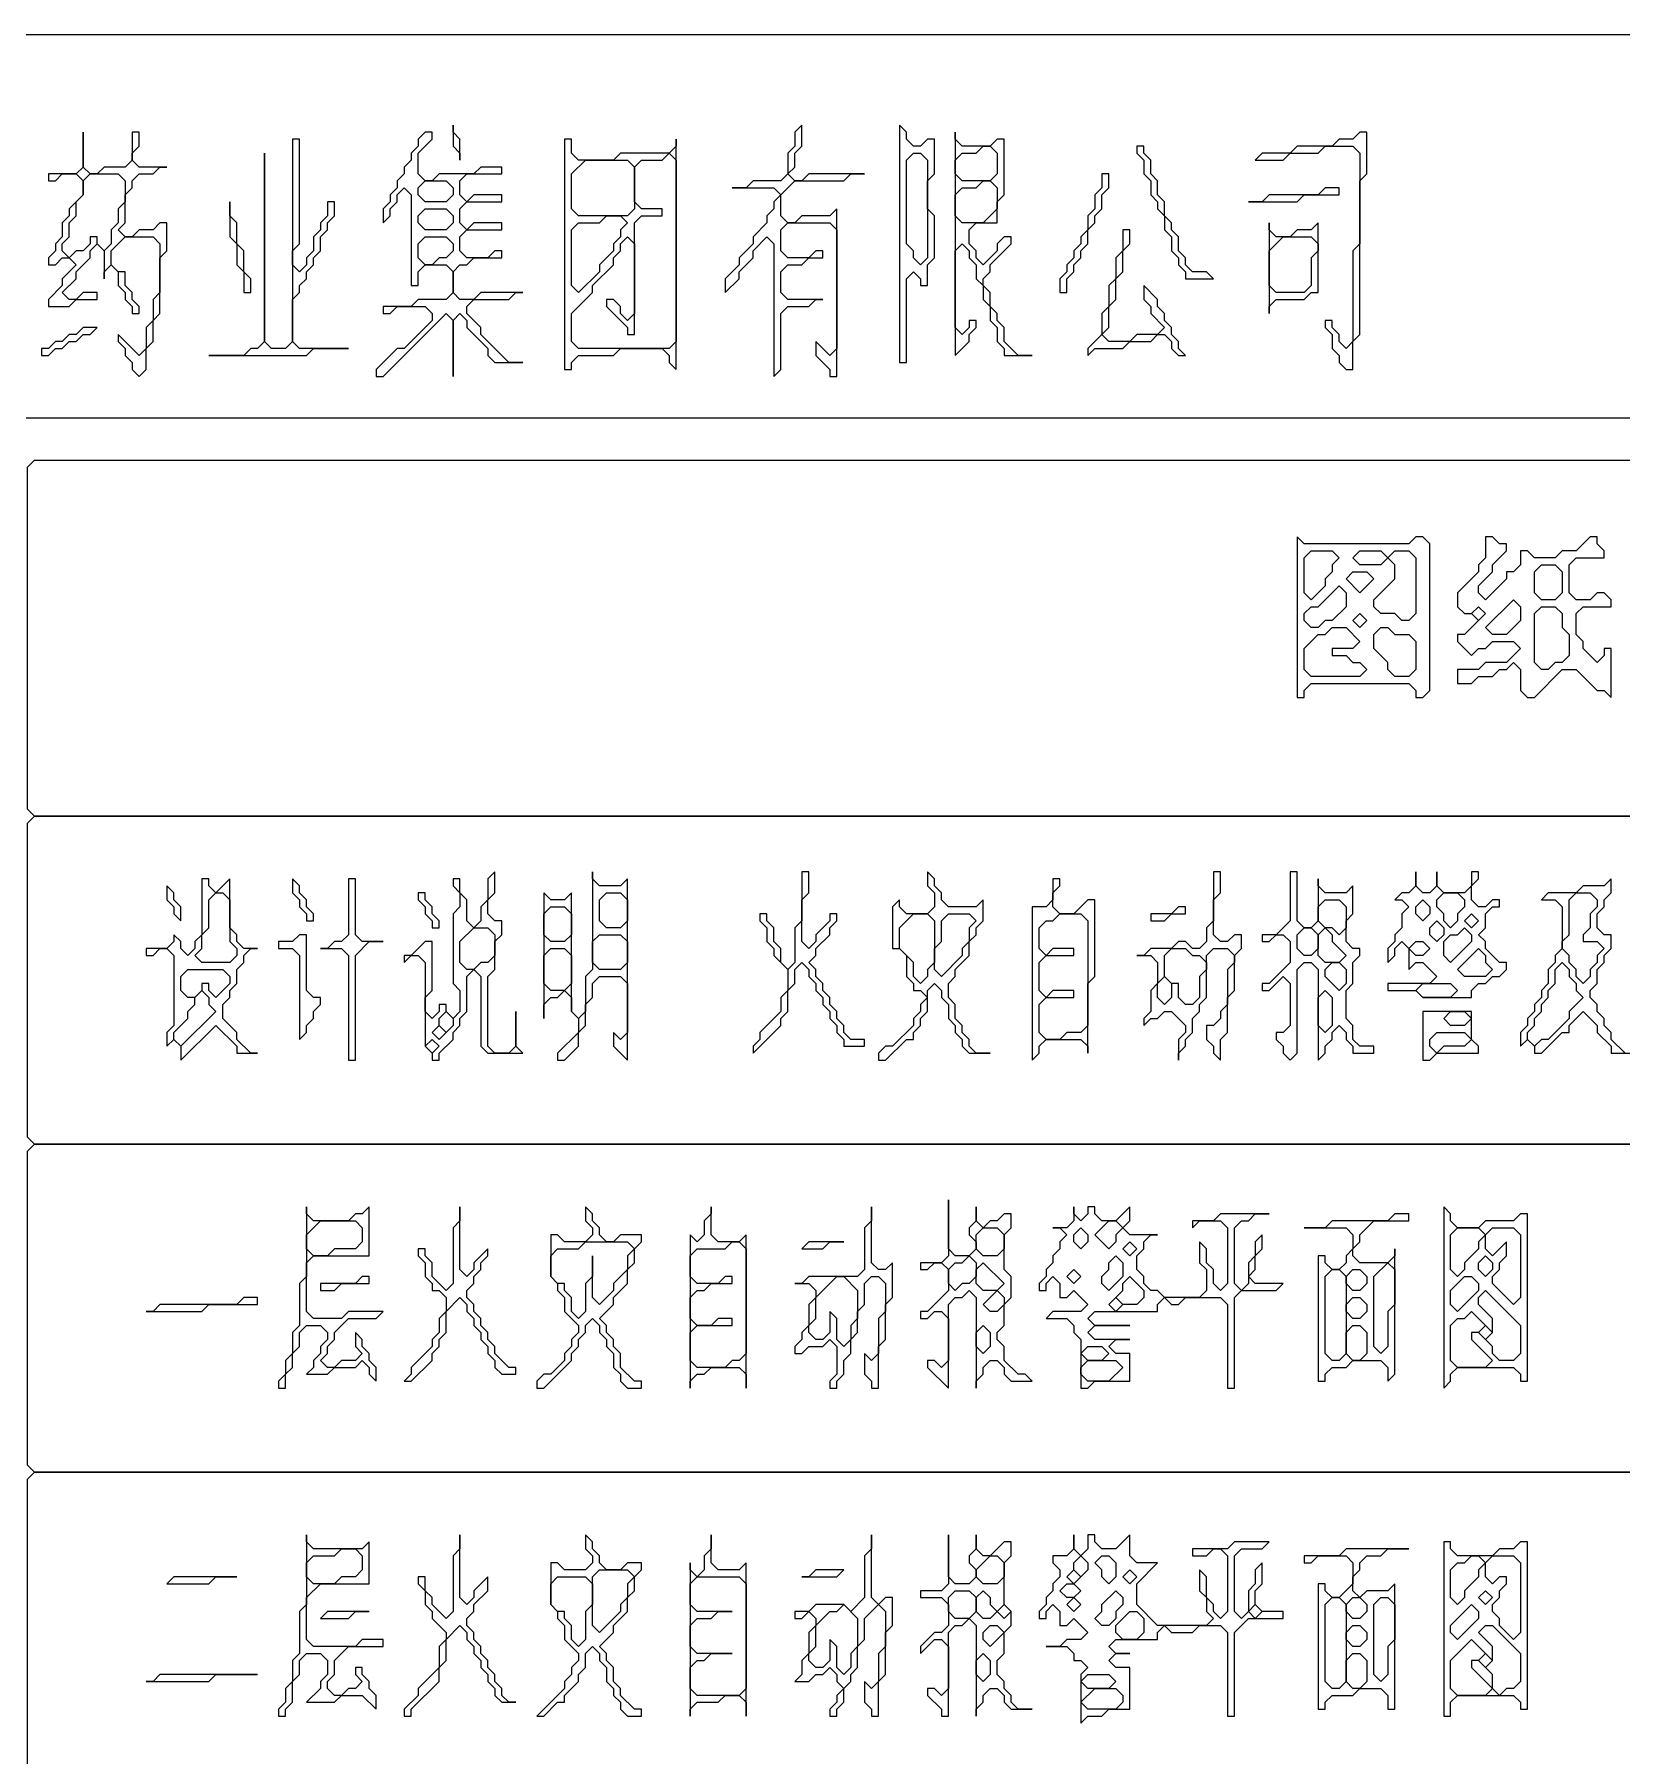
# Model space of a CAD drawing. Extents: x 58 to 1298, y 69 to 1823.
# Drawn here: x 414 to 641.5, y 1162.4 to 1409 of the extents above; entities that cross this region are included whole.
import ezdxf

# ---------------------------------------------------------------- set-up
doc = ezdxf.new("R2010")
doc.units = 0
doc.layers.add('TRACE_CURVE', color=3, linetype='Continuous', lineweight=0)
doc.layers.add('TRACE_TEXT_SYMBOL', color=6, linetype='Continuous', lineweight=0)

msp = doc.modelspace()

# ---------------------------------------------------------------- linework, layer by layer
at = {"layer": 'TRACE_CURVE', "color": 3}
for points in [[(295, 1408), (296, 1409), (675, 1409), (676, 1408), (676, 1355), (675, 1354), (296, 1354), (295, 1355)], [(413, 1347), (414, 1348), (884, 1348), (885, 1347), (885, 1298), (884, 1297), (414, 1297), (413, 1298)], [(413, 1296), (414, 1297), (884, 1297), (885, 1296), (885, 1251), (884, 1250), (414, 1250), (413, 1251)], [(413, 1249), (414, 1250), (884, 1250), (885, 1249), (885, 1204), (884, 1203), (414, 1203), (413, 1204)], [(413, 1202), (414, 1203), (884, 1203), (885, 1202), (885, 1156), (884, 1155), (414, 1155), (413, 1156)]]:
    msp.add_lwpolyline(points, close=True, dxfattribs=at)
at = {"layer": 'TRACE_TEXT_SYMBOL', "color": 6}
for points in [[(474, 1396), (474, 1393), (475, 1392), (475, 1391), (475, 1394), (474, 1395)], [(538, 1396), (538, 1362), (539, 1362), (539, 1374), (540, 1375), (541, 1374), (541, 1373), (542, 1373), (542, 1376), (543, 1377), (543, 1383), (542, 1384), (542, 1388), (543, 1389), (543, 1394), (542, 1394), (541, 1393), (540, 1393), (539, 1394), (539, 1395)], [(451, 1394), (451, 1365), (450, 1364), (448, 1364), (447, 1365), (447, 1392), (447, 1365), (446, 1364), (445, 1364), (444, 1363), (439, 1363), (453, 1363), (454, 1364), (459, 1364), (452, 1364), (451, 1365), (451, 1371), (452, 1372), (452, 1373), (453, 1374), (453, 1375), (454, 1376), (454, 1377), (455, 1378), (455, 1380), (456, 1381), (456, 1382), (457, 1383), (457, 1385), (456, 1385), (456, 1383), (455, 1382), (455, 1381), (454, 1380), (454, 1378), (453, 1377), (453, 1376), (452, 1375), (451, 1376), (451, 1378), (452, 1379), (452, 1394)], [(490, 1394), (490, 1361), (491, 1361), (491, 1362), (492, 1363), (497, 1363), (498, 1364), (504, 1364), (505, 1363), (505, 1362), (506, 1361), (506, 1394), (506, 1393), (505, 1392), (498, 1392), (497, 1391), (492, 1391), (491, 1392), (491, 1394)], [(546, 1395), (546, 1363), (548, 1365), (548, 1366), (549, 1367), (549, 1368), (548, 1368), (548, 1367), (547, 1366), (546, 1367), (546, 1378), (547, 1379), (548, 1378), (548, 1377), (549, 1376), (549, 1374), (550, 1373), (550, 1371), (551, 1370), (551, 1368), (552, 1367), (552, 1365), (553, 1364), (553, 1363), (557, 1363), (555, 1363), (553, 1365), (553, 1367), (552, 1368), (552, 1369), (551, 1370), (551, 1372), (550, 1373), (550, 1374), (551, 1375), (551, 1376), (554, 1379), (554, 1380), (553, 1380), (552, 1379), (552, 1378), (550, 1376), (549, 1377), (549, 1378), (548, 1379), (548, 1381), (549, 1382), (552, 1382), (552, 1385), (553, 1386), (553, 1394), (552, 1394), (551, 1393), (547, 1393), (546, 1394)], [(604, 1395), (603, 1394), (601, 1394), (600, 1393), (595, 1393), (594, 1392), (590, 1392), (589, 1391), (593, 1391), (594, 1392), (598, 1392), (599, 1393), (603, 1393), (604, 1392), (604, 1379), (603, 1378), (603, 1365), (602, 1364), (601, 1365), (601, 1366), (600, 1367), (600, 1368), (599, 1368), (599, 1367), (600, 1366), (600, 1364), (601, 1363), (601, 1362), (602, 1361), (603, 1361), (603, 1365), (604, 1366), (604, 1388), (605, 1389), (605, 1395)], [(504, 1391), (505, 1392), (506, 1391), (506, 1365), (505, 1364), (492, 1364), (491, 1365), (491, 1369), (494, 1372), (494, 1373), (497, 1376), (497, 1377), (498, 1378), (498, 1379), (499, 1380), (500, 1379), (500, 1369), (499, 1368), (498, 1369), (498, 1370), (497, 1371), (496, 1371), (496, 1370), (499, 1367), (499, 1366), (500, 1366), (500, 1382), (501, 1383), (504, 1383), (504, 1384), (501, 1384), (500, 1385), (500, 1390), (501, 1391)], [(493, 1391), (499, 1391), (500, 1390), (500, 1384), (499, 1383), (492, 1383), (491, 1384), (491, 1389)], [(539, 1391), (540, 1392), (541, 1392), (542, 1391), (542, 1377), (541, 1376), (540, 1377), (540, 1378), (539, 1379)], [(549, 1392), (550, 1393), (551, 1393), (552, 1392), (552, 1389), (551, 1388), (547, 1388), (546, 1389), (546, 1391), (547, 1392)], [(572, 1393), (572, 1392), (573, 1391), (573, 1389), (574, 1388), (574, 1386), (575, 1385), (575, 1384), (576, 1383), (576, 1381), (577, 1380), (577, 1378), (578, 1377), (578, 1376), (579, 1375), (579, 1374), (583, 1374), (582, 1375), (580, 1375), (579, 1376), (579, 1377), (578, 1378), (578, 1380), (577, 1381), (577, 1382), (576, 1383), (576, 1385), (575, 1386), (575, 1388), (574, 1389), (574, 1391), (573, 1392), (573, 1393)], [(421, 1388), (422, 1389), (426, 1389), (427, 1388), (427, 1385), (426, 1384), (426, 1382), (425, 1381), (425, 1379), (424, 1378), (423, 1379), (423, 1380), (422, 1380), (422, 1379), (421, 1378), (420, 1378), (419, 1377), (418, 1378), (418, 1379), (419, 1380), (419, 1382), (420, 1383), (420, 1385), (421, 1386)], [(567, 1389), (567, 1387), (566, 1386), (566, 1384), (565, 1383), (565, 1381), (564, 1380), (564, 1379), (563, 1378), (563, 1377), (562, 1376), (562, 1375), (561, 1374), (561, 1372), (562, 1372), (562, 1374), (563, 1375), (563, 1376), (564, 1377), (564, 1378), (565, 1379), (565, 1381), (566, 1382), (566, 1383), (567, 1384), (567, 1386), (568, 1387), (568, 1389)], [(469, 1387), (470, 1388), (473, 1388), (474, 1387), (474, 1386), (473, 1385), (470, 1385), (469, 1386)], [(549, 1387), (550, 1388), (551, 1388), (552, 1387), (552, 1384), (550, 1382), (547, 1382), (546, 1383), (546, 1386), (547, 1387)], [(599, 1387), (598, 1386), (591, 1386), (590, 1385), (588, 1385), (595, 1385), (596, 1386), (601, 1386), (601, 1387)], [(442, 1385), (442, 1380), (443, 1379), (443, 1376), (444, 1375), (444, 1372), (445, 1372), (445, 1374), (444, 1375), (444, 1378), (443, 1379), (443, 1382), (442, 1383)], [(469, 1383), (470, 1384), (473, 1384), (474, 1383), (474, 1382), (473, 1381), (470, 1381), (469, 1382)], [(495, 1382), (496, 1383), (498, 1383), (499, 1382), (498, 1381), (498, 1380), (497, 1379), (497, 1378), (495, 1376), (495, 1375), (492, 1372), (491, 1373), (491, 1381), (492, 1382)], [(591, 1382), (591, 1369), (591, 1370), (592, 1371), (596, 1371), (597, 1372), (598, 1372), (598, 1382), (597, 1381), (595, 1381), (594, 1380), (592, 1380), (591, 1381)], [(469, 1379), (470, 1380), (473, 1380), (474, 1379), (474, 1378), (473, 1377), (472, 1377), (471, 1376), (470, 1376), (469, 1377)], [(570, 1381), (570, 1378), (569, 1377), (569, 1374), (568, 1373), (568, 1370), (567, 1369), (567, 1366), (565, 1364), (565, 1363), (566, 1364), (570, 1364), (571, 1365), (574, 1365), (575, 1366), (576, 1366), (577, 1365), (577, 1364), (578, 1363), (579, 1363), (578, 1364), (578, 1365), (577, 1366), (577, 1367), (576, 1368), (576, 1369), (575, 1370), (575, 1371), (573, 1373), (573, 1371), (574, 1370), (574, 1369), (576, 1367), (575, 1366), (572, 1366), (571, 1365), (568, 1365), (567, 1366), (568, 1367), (568, 1370), (569, 1371), (569, 1374), (570, 1375), (570, 1378), (571, 1379), (571, 1381)], [(593, 1380), (597, 1380), (598, 1379), (598, 1378), (597, 1377), (597, 1373), (596, 1372), (592, 1372), (591, 1373), (591, 1378)], [(421, 1367), (420, 1366), (419, 1366), (418, 1365), (417, 1365), (416, 1364), (415, 1364), (415, 1363), (416, 1363), (417, 1364), (418, 1364), (419, 1365), (420, 1365), (421, 1366), (422, 1366), (423, 1367)], [(595, 1337), (595, 1314), (596, 1314), (596, 1315), (597, 1316), (611, 1316), (612, 1315), (612, 1314), (613, 1314), (614, 1315), (614, 1336), (613, 1337), (612, 1337), (611, 1336), (596, 1336)], [(596, 1334), (597, 1335), (600, 1335), (601, 1334), (600, 1333), (600, 1332), (599, 1331), (599, 1330), (597, 1328), (596, 1329)], [(603, 1334), (604, 1335), (607, 1335), (608, 1334), (607, 1333), (604, 1333)], [(608, 1334), (609, 1335), (611, 1335), (612, 1334), (612, 1326), (611, 1325), (610, 1325), (609, 1326), (607, 1326), (606, 1327), (606, 1328), (609, 1331), (609, 1333)], [(602, 1331), (603, 1332), (605, 1332), (606, 1331), (604, 1329)], [(629, 1332), (630, 1333), (632, 1333), (633, 1332), (633, 1329), (632, 1328), (630, 1328), (629, 1329)], [(601, 1330), (602, 1329), (602, 1327), (600, 1325), (599, 1325), (598, 1324), (597, 1324), (596, 1325), (596, 1326), (597, 1327), (598, 1327)], [(620, 1326), (621, 1327), (622, 1326), (621, 1325)], [(626, 1328), (627, 1327), (627, 1325), (625, 1323), (623, 1323), (622, 1324)], [(629, 1326), (630, 1327), (632, 1327), (633, 1326), (633, 1324), (634, 1323), (634, 1320), (633, 1319), (632, 1319), (631, 1318), (630, 1318), (629, 1319)], [(603, 1325), (604, 1326), (605, 1325), (604, 1324)], [(599, 1323), (600, 1324), (602, 1324), (604, 1322), (603, 1321), (600, 1321), (600, 1320), (602, 1320), (603, 1319), (604, 1319), (605, 1318), (604, 1317), (597, 1317), (596, 1318), (596, 1321), (598, 1323)], [(606, 1323), (607, 1324), (608, 1324), (609, 1323), (611, 1323), (612, 1322), (612, 1318), (611, 1317), (609, 1317), (608, 1318), (608, 1319), (606, 1321)], [(438, 1288), (438, 1280), (437, 1279), (437, 1278), (436, 1277), (435, 1278), (435, 1279), (434, 1280), (434, 1279), (433, 1278), (430, 1278), (430, 1277), (431, 1277), (432, 1278), (433, 1278), (434, 1277), (434, 1267), (433, 1266), (433, 1264), (434, 1265), (435, 1264), (435, 1262), (440, 1267), (443, 1264), (443, 1263), (446, 1263), (445, 1263), (443, 1265), (443, 1266), (441, 1268), (441, 1270), (442, 1271), (442, 1272), (443, 1273), (443, 1275), (444, 1276), (444, 1277), (445, 1278), (446, 1278), (444, 1278), (443, 1279), (443, 1280), (442, 1281), (442, 1288), (440, 1286), (439, 1287), (439, 1288)], [(451, 1288), (451, 1286), (452, 1285), (452, 1284), (453, 1283), (453, 1282), (454, 1282), (454, 1283), (453, 1284), (453, 1285), (452, 1286), (452, 1287)], [(459, 1288), (459, 1280), (458, 1279), (457, 1279), (456, 1278), (455, 1278), (458, 1278), (459, 1277), (459, 1262), (460, 1262), (460, 1277), (462, 1279), (464, 1279), (461, 1279), (460, 1280), (460, 1288)], [(494, 1289), (494, 1275), (493, 1274), (493, 1269), (492, 1268), (491, 1269), (491, 1286), (490, 1285), (488, 1285), (487, 1286), (487, 1268), (487, 1270), (488, 1271), (489, 1271), (490, 1272), (491, 1271), (491, 1269), (492, 1268), (492, 1266), (489, 1263), (489, 1262), (490, 1262), (492, 1264), (492, 1266), (493, 1267), (493, 1270), (494, 1271), (494, 1273), (495, 1274), (498, 1274), (499, 1273), (499, 1266), (498, 1265), (497, 1266), (497, 1264), (499, 1262), (499, 1288), (498, 1287), (495, 1287), (494, 1288)], [(560, 1288), (560, 1285), (559, 1284), (557, 1284), (557, 1262), (558, 1263), (558, 1264), (559, 1265), (564, 1265), (565, 1264), (565, 1263), (565, 1273), (566, 1274), (566, 1285), (565, 1285), (563, 1283), (561, 1283), (560, 1284), (560, 1286), (561, 1287), (561, 1288)], [(583, 1289), (583, 1282), (582, 1281), (582, 1279), (581, 1278), (580, 1278), (579, 1279), (578, 1279), (577, 1278), (574, 1278), (573, 1277), (572, 1277), (574, 1277), (575, 1276), (575, 1273), (574, 1272), (574, 1269), (573, 1268), (573, 1267), (574, 1268), (575, 1268), (576, 1269), (577, 1269), (579, 1267), (579, 1266), (578, 1265), (578, 1262), (578, 1263), (579, 1264), (579, 1265), (580, 1266), (580, 1268), (581, 1269), (581, 1270), (582, 1271), (582, 1277), (583, 1278), (585, 1278), (586, 1277), (586, 1276), (585, 1275), (585, 1270), (584, 1269), (584, 1268), (583, 1267), (582, 1267), (582, 1265), (583, 1264), (583, 1263), (584, 1262), (584, 1265), (585, 1266), (585, 1271), (586, 1272), (586, 1277), (587, 1278), (587, 1280), (586, 1280), (585, 1279), (584, 1279), (583, 1280), (583, 1285), (584, 1286), (584, 1289)], [(594, 1289), (594, 1282), (592, 1280), (590, 1280), (590, 1279), (591, 1279), (592, 1280), (593, 1280), (594, 1279), (594, 1276), (591, 1273), (590, 1273), (590, 1272), (591, 1272), (593, 1274), (594, 1273), (594, 1267), (593, 1266), (592, 1266), (592, 1265), (593, 1264), (593, 1263), (594, 1262), (595, 1263), (595, 1275), (596, 1276), (597, 1276), (598, 1275), (598, 1262), (599, 1263), (599, 1264), (600, 1265), (600, 1266), (601, 1267), (602, 1266), (602, 1265), (603, 1264), (603, 1263), (606, 1263), (606, 1264), (604, 1264), (603, 1265), (603, 1267), (602, 1268), (602, 1272), (603, 1273), (603, 1276), (604, 1277), (604, 1278), (603, 1278), (602, 1279), (602, 1282), (603, 1283), (603, 1287), (602, 1286), (599, 1286), (598, 1287), (598, 1288), (598, 1282), (597, 1281), (596, 1281), (595, 1282), (595, 1289)], [(612, 1289), (612, 1287), (611, 1286), (610, 1286), (609, 1285), (610, 1285), (611, 1284), (610, 1283), (610, 1281), (609, 1280), (609, 1279), (608, 1278), (608, 1276), (609, 1277), (609, 1278), (610, 1279), (611, 1278), (611, 1275), (612, 1276), (613, 1276), (615, 1274), (614, 1273), (608, 1273), (608, 1272), (612, 1272), (613, 1271), (620, 1271), (620, 1272), (621, 1273), (622, 1273), (623, 1274), (624, 1274), (625, 1275), (625, 1276), (624, 1276), (622, 1278), (622, 1279), (621, 1280), (622, 1281), (622, 1283), (623, 1284), (624, 1284), (624, 1285), (623, 1285), (622, 1284), (621, 1284), (620, 1285), (620, 1287), (621, 1288), (621, 1289), (620, 1289), (620, 1287), (619, 1286), (616, 1286), (615, 1287), (615, 1289), (615, 1287), (614, 1286), (613, 1286), (612, 1287)], [(433, 1287), (433, 1285), (434, 1284), (434, 1283), (435, 1282), (435, 1284), (434, 1285), (434, 1286)], [(439, 1285), (440, 1286), (441, 1286), (442, 1285), (442, 1279), (443, 1278), (443, 1277), (442, 1276), (438, 1276), (437, 1277), (438, 1278), (438, 1280), (439, 1281)], [(469, 1286), (469, 1285), (470, 1284), (470, 1283), (471, 1282), (471, 1281), (472, 1281), (472, 1282), (471, 1283), (471, 1284), (470, 1285), (470, 1286)], [(495, 1285), (496, 1286), (498, 1286), (499, 1285), (499, 1282), (498, 1281), (496, 1281), (495, 1282)], [(598, 1284), (599, 1285), (601, 1285), (602, 1284), (602, 1281), (601, 1280), (600, 1281), (599, 1281), (598, 1282)], [(612, 1284), (613, 1285), (614, 1284), (614, 1283), (613, 1282), (612, 1283)], [(615, 1285), (616, 1286), (618, 1286), (619, 1285), (619, 1284), (618, 1283), (618, 1282), (617, 1281), (616, 1282), (616, 1283), (615, 1284)], [(634, 1285), (635, 1286), (637, 1286), (638, 1285), (638, 1284), (637, 1283), (637, 1281), (636, 1280), (636, 1279), (638, 1279), (639, 1278), (638, 1277), (638, 1276), (637, 1275), (637, 1274), (636, 1273), (635, 1274), (635, 1275), (634, 1276), (634, 1277), (633, 1278), (633, 1279), (634, 1280)], [(487, 1283), (488, 1284), (490, 1284), (491, 1283), (491, 1280), (490, 1279), (488, 1279), (487, 1280)], [(540, 1283), (542, 1283), (543, 1282), (543, 1276), (542, 1275), (542, 1274), (541, 1273), (540, 1274), (540, 1276), (538, 1278), (538, 1281)], [(544, 1282), (545, 1283), (548, 1283), (549, 1282), (548, 1281), (548, 1279), (547, 1278), (547, 1277), (544, 1274), (543, 1275), (543, 1278), (544, 1279)], [(560, 1282), (561, 1283), (564, 1283), (565, 1282), (565, 1267), (564, 1266), (562, 1266), (561, 1265), (559, 1265), (558, 1266), (558, 1270), (559, 1271), (563, 1271), (563, 1272), (560, 1272), (559, 1271), (558, 1272), (558, 1276), (559, 1277), (563, 1277), (563, 1278), (560, 1278), (559, 1277), (558, 1278), (558, 1281), (559, 1282)], [(578, 1284), (577, 1283), (574, 1283), (574, 1282), (576, 1282), (577, 1283), (579, 1283), (579, 1284)], [(619, 1282), (620, 1283), (621, 1282), (620, 1281)], [(477, 1281), (479, 1281), (480, 1280), (480, 1277), (479, 1276), (478, 1276), (477, 1275), (476, 1275), (475, 1276), (475, 1279)], [(595, 1280), (596, 1281), (597, 1281), (598, 1280), (598, 1278), (597, 1277), (596, 1277), (595, 1278)], [(598, 1280), (599, 1281), (600, 1280), (600, 1279), (602, 1277), (601, 1276), (599, 1276), (598, 1277)], [(614, 1281), (615, 1282), (616, 1281), (616, 1280), (615, 1279), (614, 1280)], [(618, 1280), (619, 1281), (620, 1280), (620, 1279), (617, 1276), (616, 1277), (616, 1279), (617, 1280)], [(452, 1280), (451, 1279), (449, 1279), (449, 1278), (451, 1278), (452, 1277), (452, 1265), (453, 1266), (453, 1267), (454, 1268), (454, 1269), (455, 1270), (455, 1271), (454, 1271), (453, 1272), (453, 1280)], [(487, 1277), (488, 1278), (490, 1278), (491, 1277), (491, 1273), (490, 1272), (488, 1272), (487, 1273)], [(494, 1279), (495, 1280), (498, 1280), (499, 1279), (499, 1276), (498, 1275), (495, 1275), (494, 1276)], [(576, 1277), (577, 1278), (579, 1278), (580, 1277), (581, 1277), (582, 1276), (582, 1275), (581, 1274), (581, 1271), (580, 1270), (579, 1270), (578, 1271), (578, 1273), (577, 1273), (576, 1274)], [(611, 1278), (612, 1279), (613, 1279), (614, 1278), (613, 1277), (612, 1277)], [(621, 1278), (622, 1277), (622, 1276), (623, 1275), (622, 1274), (619, 1274), (618, 1275)], [(599, 1275), (600, 1276), (601, 1276), (602, 1275), (602, 1273), (601, 1272), (599, 1274)], [(632, 1275), (633, 1276), (634, 1275), (634, 1274), (635, 1273), (635, 1272), (636, 1271), (634, 1269), (634, 1268), (631, 1265), (630, 1265), (629, 1264), (628, 1265), (628, 1266), (629, 1267), (629, 1268), (630, 1269), (630, 1270), (631, 1271), (631, 1272), (632, 1273)], [(435, 1274), (436, 1275), (441, 1275), (442, 1274), (442, 1273), (440, 1271), (439, 1272), (439, 1273), (438, 1273), (438, 1272), (437, 1271), (436, 1271), (435, 1272)], [(575, 1273), (576, 1274), (577, 1273), (577, 1271), (576, 1270), (575, 1271)], [(612, 1272), (613, 1273), (617, 1273), (618, 1272), (617, 1271), (613, 1271)], [(437, 1271), (438, 1272), (439, 1271), (439, 1270), (440, 1269), (435, 1264), (434, 1265), (434, 1266), (436, 1268), (436, 1269), (437, 1270)], [(598, 1271), (599, 1272), (600, 1271), (600, 1267), (599, 1266), (598, 1267)], [(472, 1268), (473, 1269), (474, 1268), (474, 1267), (473, 1266), (472, 1267)], [(613, 1269), (613, 1262), (614, 1262), (615, 1263), (621, 1263), (621, 1264), (620, 1265), (620, 1269)], [(616, 1268), (617, 1269), (619, 1269), (620, 1268), (619, 1267), (617, 1267)], [(471, 1266), (472, 1267), (473, 1266), (472, 1265)], [(614, 1265), (615, 1266), (619, 1266), (620, 1265), (619, 1264), (616, 1264), (615, 1263), (614, 1264)], [(470, 1264), (471, 1265), (472, 1264), (471, 1263)], [(511, 1241), (511, 1240), (510, 1239), (510, 1237), (509, 1236), (508, 1237), (508, 1215), (508, 1216), (509, 1217), (510, 1217), (511, 1218), (515, 1218), (516, 1217), (516, 1215), (516, 1237), (515, 1236), (512, 1236), (511, 1237)], [(534, 1241), (534, 1239), (533, 1238), (533, 1232), (532, 1231), (525, 1231), (524, 1230), (523, 1230), (525, 1230), (526, 1229), (526, 1228), (525, 1227), (525, 1224), (524, 1223), (524, 1222), (523, 1221), (523, 1220), (524, 1220), (525, 1221), (527, 1221), (528, 1222), (529, 1221), (529, 1217), (528, 1216), (528, 1215), (529, 1215), (529, 1216), (530, 1217), (530, 1219), (531, 1220), (531, 1222), (532, 1223), (532, 1226), (533, 1227), (533, 1230), (534, 1231), (535, 1231), (536, 1230), (536, 1226), (535, 1225), (535, 1220), (534, 1219), (533, 1220), (533, 1217), (534, 1216), (534, 1215), (535, 1215), (535, 1221), (536, 1222), (536, 1227), (537, 1228), (537, 1233), (536, 1232), (535, 1232), (534, 1233)], [(616, 1241), (616, 1215), (617, 1216), (617, 1217), (618, 1218), (626, 1218), (627, 1217), (627, 1216), (628, 1216), (628, 1240), (627, 1240), (626, 1239), (622, 1239), (621, 1238), (618, 1238), (617, 1239), (617, 1240)], [(455, 1239), (460, 1239), (461, 1238), (461, 1236), (460, 1235), (457, 1235), (456, 1234), (454, 1234), (453, 1235), (453, 1237)], [(568, 1239), (569, 1239), (570, 1238), (569, 1237), (569, 1236), (568, 1235), (566, 1237)], [(609, 1240), (608, 1239), (600, 1239), (599, 1238), (596, 1238), (602, 1238), (603, 1237), (603, 1235), (602, 1234), (602, 1233), (601, 1232), (600, 1232), (599, 1233), (599, 1234), (598, 1234), (598, 1216), (599, 1216), (599, 1217), (600, 1218), (602, 1218), (603, 1219), (607, 1219), (608, 1218), (608, 1216), (609, 1217), (609, 1235), (609, 1234), (608, 1233), (604, 1233), (603, 1234), (603, 1235), (604, 1236), (604, 1237), (606, 1239), (611, 1239), (611, 1240)], [(492, 1235), (493, 1236), (499, 1236), (500, 1235), (499, 1234), (499, 1232), (497, 1230), (497, 1229), (495, 1227), (494, 1228), (494, 1234), (494, 1231), (493, 1230), (493, 1226), (492, 1225), (491, 1226), (491, 1228), (490, 1229), (490, 1230), (489, 1230), (488, 1231), (488, 1234), (489, 1235)], [(513, 1235), (514, 1236), (515, 1236), (516, 1235), (516, 1220), (515, 1219), (514, 1219), (513, 1218), (509, 1218), (508, 1219), (508, 1223), (509, 1224), (514, 1224), (514, 1225), (512, 1225), (511, 1224), (509, 1224), (508, 1225), (508, 1228), (509, 1229), (510, 1229), (511, 1230), (514, 1230), (514, 1231), (513, 1231), (512, 1230), (509, 1230), (508, 1231), (508, 1234), (509, 1235)], [(525, 1236), (524, 1235), (527, 1235), (528, 1236), (530, 1236)], [(549, 1237), (550, 1238), (552, 1238), (553, 1237), (553, 1235), (552, 1234), (550, 1234), (549, 1235)], [(563, 1237), (564, 1238), (565, 1237), (565, 1236), (564, 1235), (563, 1236)], [(570, 1235), (571, 1236), (572, 1235), (571, 1234)], [(617, 1237), (618, 1238), (621, 1238), (622, 1237), (621, 1236), (621, 1235), (619, 1233), (619, 1232), (618, 1231), (617, 1232)], [(622, 1237), (623, 1238), (626, 1238), (627, 1237), (627, 1228), (626, 1227), (623, 1230), (623, 1231), (624, 1232), (624, 1233), (625, 1234), (625, 1236), (623, 1234), (622, 1235)], [(547, 1233), (548, 1234), (549, 1233), (549, 1231), (548, 1230), (547, 1230), (546, 1229), (545, 1230), (545, 1232), (546, 1233)], [(568, 1233), (569, 1234), (570, 1233), (570, 1231), (568, 1229), (567, 1230), (567, 1231), (568, 1232)], [(621, 1233), (622, 1234), (623, 1233), (623, 1232), (622, 1231), (621, 1232)], [(461, 1231), (460, 1230), (455, 1230), (455, 1229), (457, 1229), (458, 1230), (462, 1230), (462, 1231)], [(529, 1231), (530, 1231), (532, 1229), (532, 1225), (531, 1224), (531, 1222), (530, 1221), (529, 1222), (529, 1225), (528, 1226), (528, 1223), (527, 1222), (526, 1222), (525, 1223), (525, 1224), (526, 1225), (526, 1228)], [(549, 1232), (550, 1233), (553, 1230), (552, 1229), (550, 1229), (549, 1230)], [(562, 1231), (563, 1232), (564, 1231), (563, 1230)], [(570, 1230), (571, 1231), (573, 1229), (573, 1228), (572, 1227), (570, 1227), (569, 1228), (570, 1229)], [(599, 1231), (600, 1232), (601, 1232), (602, 1231), (602, 1220), (601, 1219), (600, 1219), (599, 1220)], [(602, 1231), (603, 1232), (604, 1232), (605, 1231), (605, 1230), (604, 1229), (603, 1229), (602, 1230)], [(608, 1233), (609, 1232), (609, 1227), (608, 1226), (608, 1221), (607, 1220), (606, 1221), (606, 1231)], [(619, 1231), (620, 1231), (621, 1230), (621, 1229), (618, 1226), (617, 1227), (617, 1229)], [(552, 1229), (553, 1228), (553, 1227), (552, 1226), (551, 1226), (550, 1227)], [(621, 1228), (622, 1229), (627, 1224), (627, 1220), (626, 1219), (624, 1219), (623, 1220), (623, 1221), (622, 1222), (623, 1223), (623, 1225), (621, 1227)], [(444, 1228), (443, 1227), (432, 1227), (431, 1226), (430, 1226), (438, 1226), (439, 1227), (446, 1227), (446, 1228)], [(568, 1227), (569, 1228), (570, 1227), (569, 1226)], [(602, 1227), (603, 1228), (604, 1228), (605, 1227), (605, 1226), (604, 1225), (603, 1225), (602, 1226)], [(619, 1225), (620, 1226), (622, 1224), (621, 1223), (620, 1223), (620, 1222), (623, 1219), (622, 1218), (618, 1218), (617, 1219), (617, 1224), (618, 1225)], [(549, 1223), (550, 1224), (551, 1223), (551, 1221), (550, 1220), (549, 1221)], [(602, 1223), (603, 1224), (604, 1224), (605, 1223), (605, 1220), (604, 1219), (603, 1219), (602, 1220)], [(621, 1223), (622, 1224), (623, 1223), (622, 1222)], [(564, 1220), (565, 1221), (567, 1221), (568, 1220), (567, 1219), (565, 1219)], [(564, 1218), (565, 1219), (569, 1219), (570, 1218), (568, 1216), (565, 1216), (564, 1217)], [(453, 1194), (453, 1184), (452, 1183), (452, 1177), (451, 1176), (451, 1173), (450, 1172), (450, 1170), (449, 1169), (449, 1168), (450, 1168), (450, 1169), (451, 1170), (451, 1173), (452, 1174), (452, 1176), (453, 1177), (455, 1177), (456, 1176), (456, 1174), (455, 1173), (455, 1172), (453, 1170), (457, 1170), (458, 1171), (461, 1171), (463, 1169), (463, 1171), (462, 1172), (462, 1173), (461, 1174), (461, 1175), (460, 1175), (460, 1174), (461, 1173), (460, 1172), (459, 1172), (458, 1171), (457, 1171), (456, 1172), (456, 1173), (457, 1174), (457, 1176), (459, 1178), (464, 1178), (464, 1179), (461, 1179), (460, 1178), (454, 1178), (453, 1179), (453, 1185), (455, 1187), (462, 1187), (462, 1193), (461, 1192), (454, 1192), (453, 1193)], [(475, 1194), (475, 1192), (474, 1191), (474, 1183), (473, 1182), (471, 1184), (471, 1185), (470, 1186), (470, 1188), (469, 1188), (469, 1187), (470, 1186), (470, 1184), (471, 1183), (471, 1182), (473, 1180), (473, 1179), (472, 1178), (472, 1175), (469, 1172), (469, 1171), (467, 1169), (467, 1168), (468, 1168), (468, 1169), (472, 1173), (472, 1175), (473, 1176), (473, 1179), (475, 1181), (476, 1180), (476, 1179), (477, 1178), (477, 1177), (478, 1176), (478, 1175), (479, 1174), (479, 1173), (480, 1172), (480, 1171), (481, 1170), (483, 1170), (482, 1170), (481, 1171), (481, 1172), (480, 1173), (480, 1174), (479, 1175), (479, 1176), (478, 1177), (478, 1178), (477, 1179), (477, 1180), (476, 1181), (476, 1182), (477, 1183), (477, 1184), (479, 1186), (479, 1188), (477, 1186), (477, 1185), (476, 1184), (475, 1185)], [(493, 1194), (493, 1192), (494, 1191), (494, 1190), (493, 1189), (490, 1189), (489, 1190), (488, 1190), (488, 1184), (489, 1183), (489, 1182), (490, 1181), (490, 1179), (492, 1177), (492, 1176), (491, 1175), (491, 1174), (490, 1173), (490, 1172), (486, 1168), (487, 1168), (489, 1170), (490, 1170), (490, 1171), (492, 1173), (492, 1174), (493, 1175), (493, 1177), (494, 1178), (495, 1177), (495, 1176), (496, 1175), (496, 1173), (497, 1172), (497, 1171), (498, 1170), (498, 1169), (499, 1168), (501, 1168), (501, 1169), (500, 1169), (498, 1171), (498, 1172), (497, 1173), (497, 1175), (496, 1176), (496, 1177), (495, 1178), (497, 1180), (497, 1181), (499, 1183), (499, 1185), (500, 1186), (500, 1188), (501, 1189), (501, 1190), (499, 1190), (498, 1189), (496, 1189), (495, 1190), (495, 1191), (494, 1192), (494, 1193)], [(511, 1194), (511, 1192), (510, 1191), (510, 1189), (509, 1188), (508, 1189), (508, 1190), (508, 1168), (508, 1169), (509, 1170), (512, 1170), (513, 1171), (515, 1171), (516, 1170), (516, 1168), (516, 1190), (515, 1189), (512, 1189), (511, 1190)], [(534, 1194), (534, 1192), (533, 1191), (533, 1185), (531, 1183), (530, 1184), (526, 1184), (525, 1183), (523, 1183), (523, 1182), (524, 1182), (525, 1183), (526, 1182), (526, 1181), (525, 1180), (525, 1177), (524, 1176), (524, 1174), (523, 1173), (525, 1173), (526, 1174), (527, 1174), (528, 1175), (529, 1174), (529, 1173), (530, 1172), (529, 1171), (529, 1170), (528, 1169), (528, 1168), (529, 1168), (529, 1169), (530, 1170), (530, 1172), (531, 1173), (531, 1174), (532, 1175), (532, 1178), (533, 1179), (533, 1182), (535, 1184), (536, 1183), (536, 1178), (535, 1177), (535, 1173), (534, 1172), (533, 1173), (533, 1170), (534, 1169), (534, 1168), (535, 1168), (535, 1173), (536, 1174), (536, 1180), (537, 1181), (537, 1185), (536, 1185), (535, 1184), (534, 1185)], [(457, 1191), (458, 1192), (460, 1192), (461, 1191), (461, 1189), (460, 1188), (458, 1188), (457, 1187), (454, 1187), (453, 1188), (453, 1190), (454, 1191)], [(602, 1192), (601, 1191), (596, 1191), (596, 1190), (597, 1190), (598, 1191), (602, 1191), (603, 1190), (603, 1187), (601, 1185), (600, 1185), (599, 1186), (599, 1187), (598, 1187), (598, 1169), (599, 1169), (599, 1170), (600, 1171), (603, 1171), (604, 1172), (607, 1172), (608, 1171), (608, 1169), (609, 1169), (609, 1187), (608, 1186), (605, 1186), (604, 1185), (603, 1186), (603, 1188), (604, 1189), (604, 1190), (605, 1191), (607, 1191), (608, 1192), (611, 1192)], [(616, 1193), (616, 1168), (617, 1168), (617, 1170), (618, 1171), (626, 1171), (627, 1170), (627, 1169), (628, 1169), (628, 1193), (627, 1193), (626, 1192), (624, 1192), (623, 1191), (618, 1191), (617, 1192), (617, 1193)], [(494, 1188), (495, 1189), (499, 1189), (500, 1188), (499, 1187), (499, 1185), (498, 1184), (498, 1183), (495, 1180), (494, 1181)], [(526, 1189), (525, 1188), (524, 1188), (529, 1188), (530, 1189)], [(551, 1191), (552, 1191), (553, 1190), (553, 1188), (552, 1187), (550, 1187), (549, 1188), (549, 1189)], [(562, 1188), (563, 1189), (564, 1188), (563, 1187)], [(563, 1190), (564, 1191), (565, 1190), (565, 1189), (564, 1188), (563, 1189)], [(566, 1190), (567, 1191), (568, 1191), (569, 1190), (569, 1188), (568, 1187), (567, 1188), (567, 1189)], [(570, 1188), (571, 1189), (572, 1188), (571, 1187)], [(619, 1190), (620, 1191), (621, 1191), (622, 1190), (621, 1189), (621, 1188), (619, 1186), (619, 1185), (618, 1184), (617, 1185), (617, 1189), (618, 1190)], [(622, 1190), (623, 1191), (626, 1191), (627, 1190), (627, 1180), (626, 1179), (624, 1181), (624, 1182), (623, 1183), (623, 1184), (624, 1185), (624, 1186), (625, 1187), (625, 1188), (624, 1188), (623, 1187), (622, 1188)], [(434, 1188), (433, 1187), (439, 1187), (440, 1188), (443, 1188)], [(488, 1187), (489, 1188), (493, 1188), (494, 1187), (494, 1184), (493, 1183), (493, 1179), (492, 1178), (491, 1179), (491, 1181), (490, 1182), (490, 1183), (489, 1183), (488, 1184)], [(508, 1187), (509, 1188), (515, 1188), (516, 1187), (516, 1172), (515, 1171), (509, 1171), (508, 1172), (508, 1175), (509, 1176), (510, 1176), (511, 1177), (514, 1177), (509, 1177), (508, 1178), (508, 1181), (509, 1182), (511, 1182), (512, 1183), (514, 1183), (509, 1183), (508, 1184)], [(561, 1186), (562, 1187), (563, 1187), (564, 1186), (563, 1185), (562, 1185)], [(529, 1183), (530, 1184), (532, 1182), (532, 1178), (531, 1177), (531, 1175), (530, 1174), (529, 1175), (529, 1178), (528, 1179), (528, 1176), (527, 1175), (526, 1175), (525, 1176), (525, 1177), (526, 1178), (526, 1181), (528, 1183)], [(545, 1185), (546, 1186), (548, 1186), (549, 1185), (549, 1183), (548, 1182), (546, 1182), (545, 1183)], [(549, 1185), (550, 1186), (551, 1185), (551, 1184), (552, 1183), (551, 1182), (550, 1182), (549, 1183)], [(552, 1183), (553, 1184), (554, 1183), (553, 1182)], [(562, 1184), (563, 1185), (564, 1184), (563, 1183)], [(569, 1186), (570, 1185), (570, 1184), (569, 1183), (569, 1182), (568, 1181), (567, 1181), (566, 1182), (567, 1183), (567, 1184)], [(588, 1183), (589, 1184), (590, 1183), (589, 1182)], [(599, 1184), (600, 1185), (601, 1185), (602, 1184), (602, 1173), (601, 1172), (600, 1172), (599, 1173)], [(602, 1184), (603, 1185), (604, 1185), (605, 1184), (605, 1183), (604, 1182), (603, 1182), (602, 1183)], [(606, 1184), (607, 1185), (608, 1185), (609, 1184), (609, 1179), (608, 1178), (608, 1174), (607, 1173), (606, 1174)], [(620, 1184), (621, 1183), (621, 1182), (618, 1179), (617, 1180), (617, 1181)], [(621, 1185), (622, 1186), (623, 1185), (622, 1184)], [(456, 1183), (455, 1182), (459, 1182), (460, 1183), (462, 1183)], [(571, 1183), (572, 1183), (573, 1182), (573, 1180), (572, 1179), (570, 1179), (569, 1180), (569, 1181)], [(550, 1180), (551, 1181), (552, 1181), (553, 1180), (551, 1178), (550, 1179)], [(602, 1180), (603, 1181), (604, 1181), (605, 1180), (605, 1179), (604, 1178), (603, 1178), (602, 1179)], [(620, 1179), (622, 1177), (621, 1176), (620, 1176), (620, 1175), (623, 1172), (622, 1171), (618, 1171), (617, 1172), (617, 1176)], [(621, 1180), (622, 1181), (623, 1181), (627, 1177), (627, 1173), (626, 1172), (625, 1172), (624, 1171), (623, 1172), (623, 1174), (622, 1175), (623, 1176), (623, 1178)], [(549, 1176), (550, 1177), (551, 1176), (551, 1174), (550, 1173), (549, 1174)], [(602, 1176), (603, 1177), (604, 1177), (605, 1176), (605, 1173), (604, 1172), (603, 1172), (602, 1173)], [(621, 1176), (622, 1177), (623, 1176), (622, 1175)], [(432, 1174), (431, 1173), (430, 1173), (439, 1173), (440, 1174), (446, 1174)], [(564, 1173), (565, 1174), (568, 1174), (569, 1173), (568, 1172), (565, 1172)], [(566, 1172), (569, 1172), (570, 1171), (570, 1170), (569, 1169), (565, 1169), (564, 1170)]]:
    msp.add_lwpolyline(points, close=True, dxfattribs=at)
for points in [[(524, 1396), (523, 1395), (523, 1393), (522, 1392), (522, 1389), (521, 1388), (517, 1388), (516, 1387), (514, 1387), (520, 1387), (521, 1386), (520, 1385), (520, 1384), (519, 1383), (519, 1382), (517, 1380), (517, 1379), (515, 1377), (515, 1376), (513, 1374), (513, 1372), (515, 1374), (515, 1375), (517, 1377), (517, 1378), (519, 1380), (520, 1379), (520, 1360), (521, 1361), (521, 1369), (522, 1370), (525, 1370), (526, 1371), (527, 1371), (522, 1371), (521, 1372), (521, 1375), (522, 1376), (524, 1376), (525, 1377), (527, 1377), (527, 1378), (526, 1378), (525, 1377), (522, 1377), (521, 1378), (521, 1381), (522, 1382), (528, 1382), (529, 1381), (529, 1364), (528, 1363), (526, 1365), (526, 1363), (528, 1361), (528, 1360), (529, 1360), (529, 1384), (528, 1383), (524, 1383), (523, 1382), (522, 1382), (521, 1383), (521, 1386)], [(521, 1386), (523, 1388), (530, 1388), (531, 1389), (533, 1389), (525, 1389), (524, 1388), (523, 1388), (522, 1389), (523, 1390), (523, 1392), (524, 1393), (524, 1396)], [(421, 1395), (421, 1390), (420, 1389), (416, 1389), (416, 1388), (417, 1388), (418, 1389), (420, 1389), (421, 1388), (421, 1386), (419, 1384), (419, 1383), (418, 1382), (418, 1380), (417, 1379), (417, 1378), (416, 1377), (416, 1376), (417, 1376), (418, 1377), (419, 1377), (420, 1376), (418, 1374), (418, 1373), (416, 1371), (416, 1370), (419, 1370), (420, 1371), (423, 1371), (423, 1372), (421, 1372), (420, 1371), (419, 1371), (418, 1372), (420, 1374), (420, 1375), (422, 1377), (422, 1378), (423, 1379), (424, 1378), (424, 1374), (424, 1375), (425, 1376), (426, 1375), (426, 1373), (427, 1372), (427, 1371), (428, 1370), (428, 1369), (429, 1369), (429, 1370), (428, 1371), (428, 1372), (427, 1373), (427, 1375), (426, 1375), (425, 1376), (425, 1378), (427, 1380), (431, 1380), (432, 1379), (432, 1372), (431, 1371), (431, 1368)], [(431, 1368), (430, 1367), (430, 1364), (429, 1363), (426, 1366), (426, 1365), (427, 1364), (427, 1363), (428, 1362), (428, 1361), (429, 1360), (430, 1361), (430, 1364), (431, 1365), (431, 1368), (432, 1369), (432, 1377), (433, 1378), (433, 1382), (432, 1382), (431, 1381), (429, 1381), (428, 1380), (427, 1380), (426, 1381), (427, 1382), (427, 1386), (428, 1387), (428, 1388), (429, 1389), (431, 1389), (432, 1390), (433, 1390), (429, 1390), (428, 1391), (428, 1392), (429, 1393), (429, 1395), (428, 1395), (428, 1391), (427, 1390), (424, 1390), (423, 1389), (422, 1389), (421, 1390), (421, 1395)], [(470, 1395), (469, 1394), (469, 1393), (468, 1392), (468, 1391), (467, 1390), (467, 1389), (466, 1388), (466, 1387), (465, 1386), (465, 1385), (464, 1384), (464, 1382), (465, 1383), (465, 1384), (466, 1385), (466, 1386), (467, 1387), (468, 1386), (468, 1373), (469, 1373), (469, 1375), (470, 1376), (473, 1376), (474, 1375), (474, 1372), (473, 1371), (469, 1371), (468, 1370), (464, 1370), (464, 1369), (465, 1369), (466, 1370), (470, 1370), (471, 1369), (471, 1368), (467, 1364), (466, 1364), (463, 1361), (463, 1360), (464, 1360), (473, 1369), (474, 1368), (474, 1360), (474, 1368), (475, 1369), (476, 1368), (476, 1367), (479, 1364), (479, 1363), (480, 1362), (484, 1362), (482, 1362), (478, 1366), (478, 1367), (476, 1369), (476, 1370), (477, 1371), (482, 1371), (483, 1372), (484, 1372), (478, 1372), (477, 1371), (475, 1371)], [(475, 1371), (474, 1372), (474, 1375), (475, 1376), (476, 1376), (477, 1377), (481, 1377), (481, 1378), (480, 1378), (479, 1377), (476, 1377), (475, 1378), (475, 1380), (476, 1381), (481, 1381), (481, 1382), (477, 1382), (476, 1381), (475, 1382), (475, 1384), (476, 1385), (481, 1385), (481, 1386), (477, 1386), (476, 1385), (475, 1386), (475, 1388), (476, 1389), (481, 1389), (481, 1390), (478, 1390), (477, 1389), (472, 1389), (471, 1388), (470, 1388), (469, 1389), (469, 1392), (471, 1394), (471, 1395), (470, 1395)], [(622, 1337), (622, 1334), (621, 1333), (621, 1332), (618, 1329), (618, 1327), (619, 1326), (620, 1326), (621, 1325), (619, 1323), (618, 1323), (618, 1322), (620, 1320), (621, 1321), (622, 1321), (623, 1322), (626, 1322), (627, 1321), (625, 1319), (622, 1319), (621, 1318), (618, 1318), (618, 1316), (620, 1316), (621, 1317), (623, 1317), (624, 1318), (625, 1318), (626, 1319), (627, 1318), (627, 1315), (628, 1314), (629, 1314), (633, 1318), (635, 1318), (638, 1315), (639, 1315), (640, 1314), (640, 1321), (639, 1321), (639, 1320), (638, 1319), (636, 1321), (636, 1322), (635, 1323), (635, 1326), (636, 1327), (640, 1327), (640, 1328), (639, 1329), (638, 1329), (637, 1328), (635, 1328), (634, 1329), (634, 1333), (635, 1334), (639, 1334), (639, 1335), (638, 1336), (638, 1337), (637, 1337), (635, 1335), (633, 1335), (632, 1334)], [(632, 1334), (629, 1334), (628, 1335), (627, 1335), (627, 1333), (626, 1332), (625, 1332), (625, 1331), (622, 1328), (621, 1329), (621, 1330), (623, 1332), (623, 1333), (625, 1335), (625, 1336), (624, 1336), (623, 1337), (622, 1337)], [(480, 1289), (479, 1288), (479, 1285), (478, 1284), (478, 1282), (477, 1281), (476, 1282), (476, 1285), (475, 1286), (475, 1288), (474, 1288), (474, 1287), (475, 1286), (475, 1284), (474, 1283), (474, 1273), (475, 1272), (475, 1269), (474, 1268), (473, 1269), (473, 1270), (472, 1270), (472, 1269), (471, 1268), (470, 1269), (470, 1271), (471, 1272), (471, 1279), (470, 1279), (468, 1277), (467, 1277), (467, 1276), (468, 1277), (469, 1277), (470, 1276), (470, 1264), (471, 1263), (471, 1262), (472, 1262), (472, 1263), (474, 1265), (474, 1266), (475, 1267), (475, 1268), (476, 1269), (476, 1274), (477, 1275), (478, 1274), (478, 1264), (479, 1263), (484, 1263), (483, 1264), (483, 1269), (483, 1264), (482, 1263), (480, 1263), (479, 1264), (479, 1274), (480, 1275), (480, 1279), (481, 1280), (481, 1282), (480, 1282), (479, 1283)], [(479, 1283), (479, 1285), (480, 1286), (480, 1289)], [(524, 1289), (524, 1282), (523, 1281), (523, 1276), (522, 1275), (521, 1276), (521, 1278), (520, 1279), (520, 1281), (519, 1282), (519, 1283), (518, 1283), (518, 1282), (519, 1281), (519, 1279), (520, 1278), (520, 1277), (522, 1275), (522, 1272), (521, 1271), (521, 1269), (518, 1266), (518, 1265), (517, 1264), (517, 1263), (521, 1267), (521, 1268), (522, 1269), (522, 1272), (523, 1273), (523, 1275), (524, 1276), (525, 1275), (525, 1274), (526, 1273), (526, 1272), (527, 1271), (527, 1270), (528, 1269), (528, 1268), (529, 1267), (529, 1266), (530, 1265), (530, 1264), (533, 1264), (533, 1265), (531, 1265), (530, 1266), (530, 1267), (529, 1268), (529, 1269), (528, 1270), (528, 1271), (527, 1272), (527, 1273), (526, 1274), (526, 1275), (525, 1276), (526, 1277), (526, 1278), (528, 1280), (528, 1281), (529, 1282), (529, 1283)], [(529, 1283), (528, 1283), (528, 1282), (526, 1280), (526, 1279), (525, 1278), (524, 1279), (524, 1285), (525, 1286), (525, 1289), (524, 1289)], [(542, 1289), (542, 1287), (543, 1286), (543, 1284), (542, 1283), (539, 1283), (538, 1284), (538, 1285), (537, 1284), (537, 1278), (538, 1278), (539, 1277), (539, 1274), (540, 1273), (540, 1272), (541, 1272), (542, 1271), (541, 1270), (541, 1269), (540, 1268), (540, 1267), (537, 1264), (536, 1264), (535, 1263), (535, 1262), (536, 1262), (539, 1265), (540, 1265), (540, 1266), (541, 1267), (541, 1268), (542, 1269), (542, 1272), (543, 1273), (544, 1272), (544, 1271), (545, 1270), (545, 1268), (546, 1267), (546, 1266), (547, 1265), (547, 1264), (548, 1263), (551, 1263), (549, 1263), (548, 1264), (548, 1265), (547, 1266), (547, 1267), (546, 1268), (546, 1270), (545, 1271), (545, 1273), (546, 1274), (546, 1275), (548, 1277), (548, 1279), (549, 1280), (549, 1281), (550, 1282), (550, 1285), (549, 1284), (545, 1284), (544, 1285)], [(544, 1285), (544, 1286), (543, 1287), (543, 1288), (542, 1289)], [(642, 1263), (640, 1265), (640, 1266), (639, 1267), (639, 1268), (638, 1269), (638, 1270), (637, 1271), (637, 1272), (638, 1273), (638, 1275), (639, 1276), (639, 1277), (640, 1278), (640, 1280), (639, 1280), (638, 1281), (638, 1283), (639, 1284), (639, 1285), (640, 1286), (640, 1288), (639, 1287), (636, 1287), (635, 1286), (631, 1286), (630, 1285), (632, 1285), (633, 1284), (633, 1278), (632, 1277), (632, 1276), (631, 1275), (631, 1273), (630, 1272), (630, 1271), (629, 1270), (629, 1269), (628, 1268), (628, 1267), (627, 1266), (627, 1264), (628, 1265), (629, 1264), (629, 1263), (630, 1263), (633, 1266), (634, 1266), (634, 1267), (636, 1269), (638, 1267), (638, 1266), (640, 1264), (640, 1263), (643, 1263)], [(453, 1241), (453, 1231), (452, 1230), (452, 1224), (451, 1223), (451, 1220), (450, 1219), (450, 1217), (449, 1216), (449, 1215), (450, 1215), (450, 1217), (451, 1218), (451, 1220), (452, 1221), (452, 1223), (453, 1224), (455, 1224), (456, 1223), (456, 1222), (455, 1221), (455, 1220), (454, 1219), (454, 1218), (453, 1217), (456, 1217), (457, 1218), (460, 1218), (461, 1219), (462, 1218), (462, 1217), (463, 1216), (463, 1218), (462, 1219), (462, 1220), (461, 1221), (461, 1222), (460, 1223), (460, 1221), (461, 1220), (460, 1219), (458, 1219), (457, 1218), (456, 1218), (455, 1219), (456, 1220), (456, 1221), (457, 1222), (457, 1223), (459, 1225), (463, 1225), (464, 1226), (459, 1226), (458, 1225), (454, 1225), (453, 1226), (453, 1233), (454, 1234), (462, 1234), (462, 1241), (461, 1240), (460, 1240), (459, 1239), (454, 1239)], [(454, 1239), (453, 1240), (453, 1241)], [(475, 1241), (475, 1239), (474, 1238), (474, 1230), (473, 1229), (471, 1231), (471, 1233), (470, 1234), (470, 1235), (469, 1235), (469, 1234), (470, 1233), (470, 1231), (471, 1230), (471, 1229), (472, 1229), (473, 1228), (473, 1226), (472, 1225), (472, 1223), (471, 1222), (471, 1221), (468, 1218), (468, 1217), (467, 1216), (468, 1216), (471, 1219), (471, 1220), (472, 1221), (472, 1222), (473, 1223), (473, 1226), (475, 1228), (476, 1227), (476, 1226), (477, 1225), (477, 1224), (478, 1223), (478, 1222), (479, 1221), (479, 1220), (480, 1219), (480, 1218), (481, 1217), (483, 1217), (483, 1218), (482, 1218), (480, 1220), (480, 1221), (479, 1222), (479, 1223), (478, 1224), (478, 1225), (477, 1226), (477, 1227), (476, 1228), (476, 1229), (477, 1230), (477, 1231), (478, 1232), (478, 1233), (479, 1234), (479, 1235), (477, 1233)], [(477, 1233), (477, 1232), (476, 1231), (475, 1232), (475, 1241)], [(493, 1241), (493, 1239), (494, 1238), (494, 1237), (493, 1236), (490, 1236), (489, 1237), (488, 1237), (488, 1231), (489, 1230), (489, 1229), (490, 1228), (490, 1226), (492, 1224), (492, 1223), (491, 1222), (491, 1221), (490, 1220), (490, 1219), (488, 1217), (487, 1217), (486, 1216), (486, 1215), (487, 1215), (491, 1219), (491, 1220), (492, 1221), (492, 1222), (493, 1223), (493, 1224), (494, 1225), (495, 1224), (495, 1223), (496, 1222), (496, 1221), (497, 1220), (497, 1218), (498, 1217), (498, 1216), (499, 1215), (501, 1215), (501, 1216), (500, 1216), (498, 1218), (498, 1220), (497, 1221), (497, 1222), (496, 1223), (496, 1224), (495, 1225), (497, 1227), (497, 1228), (499, 1230), (499, 1232), (500, 1233), (500, 1235), (501, 1236), (501, 1237), (498, 1237), (497, 1236), (496, 1236), (495, 1237), (495, 1238), (494, 1239)], [(494, 1239), (494, 1240), (493, 1241)], [(545, 1242), (545, 1234), (544, 1233), (541, 1233), (541, 1232), (542, 1232), (543, 1233), (544, 1233), (545, 1232), (545, 1229), (542, 1226), (541, 1226), (541, 1225), (542, 1225), (543, 1226), (544, 1226), (545, 1225), (545, 1219), (544, 1218), (543, 1219), (542, 1219), (542, 1218), (545, 1215), (545, 1227), (546, 1228), (547, 1228), (548, 1229), (549, 1228), (549, 1215), (549, 1216), (550, 1217), (550, 1218), (551, 1219), (552, 1219), (553, 1218), (553, 1217), (554, 1216), (557, 1216), (556, 1217), (555, 1217), (553, 1219), (553, 1221), (552, 1222), (552, 1223), (553, 1224), (553, 1227), (554, 1228), (554, 1231), (553, 1232), (553, 1237), (554, 1238), (554, 1240), (553, 1240), (552, 1239), (551, 1239), (550, 1238), (549, 1239), (549, 1241), (549, 1239), (548, 1238), (548, 1237), (549, 1236), (549, 1235), (548, 1234)], [(548, 1234), (546, 1234), (545, 1235), (545, 1242)], [(563, 1241), (563, 1239), (562, 1238), (560, 1238), (561, 1238), (562, 1237), (561, 1236), (561, 1235), (560, 1234), (560, 1233), (559, 1232), (559, 1231), (558, 1230), (558, 1229), (559, 1229), (559, 1230), (560, 1231), (561, 1230), (561, 1228), (562, 1228), (563, 1229), (565, 1227), (564, 1226), (560, 1226), (559, 1225), (562, 1225), (563, 1224), (563, 1223), (564, 1222), (564, 1215), (565, 1215), (566, 1216), (571, 1216), (571, 1220), (569, 1220), (568, 1221), (569, 1222), (571, 1222), (566, 1222), (565, 1223), (566, 1224), (571, 1224), (566, 1224), (565, 1225), (566, 1226), (575, 1226), (575, 1227), (576, 1228), (577, 1227), (578, 1227), (579, 1228), (584, 1228), (585, 1227), (585, 1215), (586, 1215), (586, 1228), (587, 1229), (592, 1229), (593, 1230), (589, 1230), (588, 1231), (589, 1232), (589, 1234), (590, 1235)], [(590, 1235), (590, 1237), (589, 1236), (589, 1234), (588, 1233), (588, 1230), (587, 1229), (586, 1230), (586, 1238), (587, 1239), (588, 1239), (589, 1240), (591, 1240), (584, 1240), (583, 1239), (580, 1239), (580, 1238), (581, 1239), (584, 1239), (585, 1238), (585, 1230), (584, 1229), (583, 1230), (583, 1232), (582, 1233), (582, 1235), (581, 1236), (581, 1233), (582, 1232), (582, 1229), (581, 1228), (576, 1228), (575, 1229), (574, 1229), (573, 1230), (573, 1231), (572, 1232), (572, 1234), (573, 1235), (573, 1236), (574, 1237), (575, 1237), (571, 1237), (570, 1238), (571, 1239), (571, 1241), (569, 1239), (567, 1239), (566, 1240), (566, 1241), (565, 1241), (565, 1240), (564, 1239), (563, 1240), (563, 1241)], [(545, 1194), (545, 1187), (544, 1186), (541, 1186), (541, 1185), (544, 1185), (545, 1184), (545, 1181), (544, 1180), (543, 1180), (541, 1178), (541, 1177), (543, 1179), (544, 1179), (545, 1178), (545, 1172), (544, 1171), (543, 1172), (542, 1172), (542, 1171), (544, 1169), (544, 1168), (545, 1168), (545, 1180), (546, 1181), (547, 1181), (548, 1182), (549, 1181), (549, 1168), (549, 1169), (550, 1170), (550, 1171), (551, 1172), (552, 1172), (553, 1171), (553, 1170), (554, 1169), (557, 1169), (555, 1169), (554, 1170), (554, 1171), (553, 1172), (553, 1173), (552, 1174), (552, 1176), (553, 1177), (553, 1180), (554, 1181), (554, 1183), (553, 1184), (553, 1190), (554, 1191), (554, 1193), (553, 1193), (551, 1191), (550, 1191), (549, 1192), (549, 1194), (549, 1192), (548, 1191), (548, 1190), (549, 1189), (549, 1188), (548, 1187)], [(548, 1187), (546, 1187), (545, 1188), (545, 1194)], [(563, 1194), (563, 1192), (562, 1191), (560, 1191), (560, 1190), (561, 1189), (561, 1188), (560, 1187), (560, 1186), (559, 1185), (559, 1184), (558, 1183), (558, 1182), (559, 1182), (559, 1183), (560, 1184), (561, 1183), (561, 1181), (562, 1181), (563, 1182), (565, 1180), (564, 1179), (562, 1179), (561, 1178), (559, 1178), (562, 1178), (563, 1177), (563, 1176), (564, 1176), (565, 1175), (564, 1174), (564, 1167), (565, 1168), (567, 1168), (568, 1169), (571, 1169), (571, 1175), (569, 1175), (568, 1176), (569, 1177), (571, 1177), (569, 1177), (568, 1178), (569, 1179), (575, 1179), (575, 1180), (576, 1181), (577, 1180), (580, 1180), (581, 1181), (584, 1181), (585, 1180), (585, 1168), (586, 1168), (586, 1180), (588, 1182), (593, 1182), (593, 1183), (590, 1183), (589, 1184), (589, 1186), (590, 1187), (590, 1190), (589, 1189)], [(589, 1189), (589, 1187), (588, 1186), (588, 1183), (587, 1182), (586, 1183), (586, 1191), (587, 1192), (590, 1192), (591, 1193), (586, 1193), (585, 1192), (580, 1192), (580, 1191), (582, 1191), (583, 1192), (584, 1192), (585, 1191), (585, 1183), (584, 1182), (583, 1183), (583, 1184), (582, 1185), (582, 1188), (581, 1189), (581, 1186), (582, 1185), (582, 1183), (583, 1182), (582, 1181), (575, 1181), (572, 1184), (572, 1187), (575, 1190), (572, 1190), (571, 1191), (571, 1194), (569, 1192), (567, 1192), (566, 1193), (566, 1194), (565, 1194), (565, 1192), (564, 1191), (563, 1192), (563, 1194)]]:
    msp.add_lwpolyline(points, dxfattribs=at)

doc.saveas('drawing.dxf')
